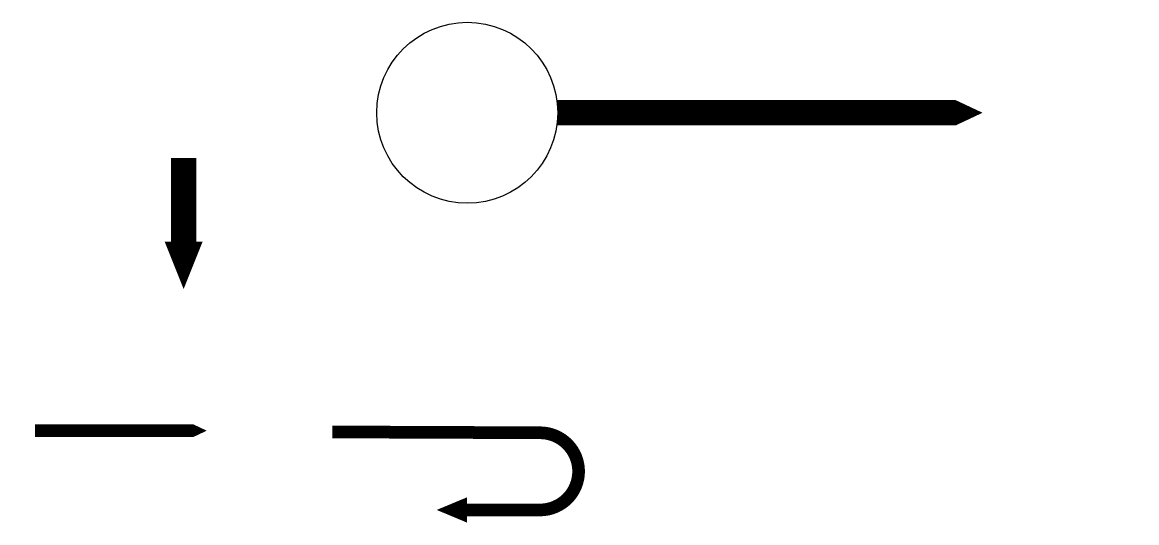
# Model space of a CAD drawing. Header units: millimetres. Extents: x -25089 to -16290, y 4073 to 8022.
import ezdxf

# ---------------------------------------------------------------- set-up
doc = ezdxf.new("R2010")
doc.units = ezdxf.units.MM

msp = doc.modelspace()

# ---------------------------------------------------------------- linework, layer by layer
for points, format in [([(-22289.6, 7308.2, -1), (-20861.6, 7308.2, -1), (-22289.6, 7308.2, -1)], "xyb"), ([(-20861.6, 7308.2, 200, 200, 0), (-17826.6, 7308.2, 300, 0, 0), (-17507, 7308.2, 0, 0, -1), (-17507, 5174.5, 0, 0, -1), (-17507, 7308.2, 0, 0, 0)], "xyseb"), ([(-23815, 6291.8, 300, 0, 0), (-23815, 5916.8, 0, 0, 0)], "xyseb"), ([(-24988.8, 4799.4, 100, 100, 0), (-23843.3, 4799.4, 200, 0, 0), (-23632.8, 4799.4, 0, 0, 0)], "xyseb"), ([(-22640.7, 4789.5, 100, 100, 0), (-20999.9, 4783, 100, 100, -0.996057), (-20999.9, 4173.8, 100, 100, -0.001976), (-21577.1, 4173.8, 200, 0, 0.001976), (-21817.1, 4173.8, 0, 0, 1.421132)], "xyseb")]:
    msp.add_lwpolyline(points, format=format)
at = {"const_width": 200}
for points in [[(-23815, 6952), (-23815, 6291.8)], [(-23815, 6291.8), (-23815, 6291.8)]]:
    msp.add_lwpolyline(points, dxfattribs=at)
msp.add_lwpolyline([(-23815, 6291.8), (-23815, 6291.8)])

doc.saveas('drawing.dxf')
